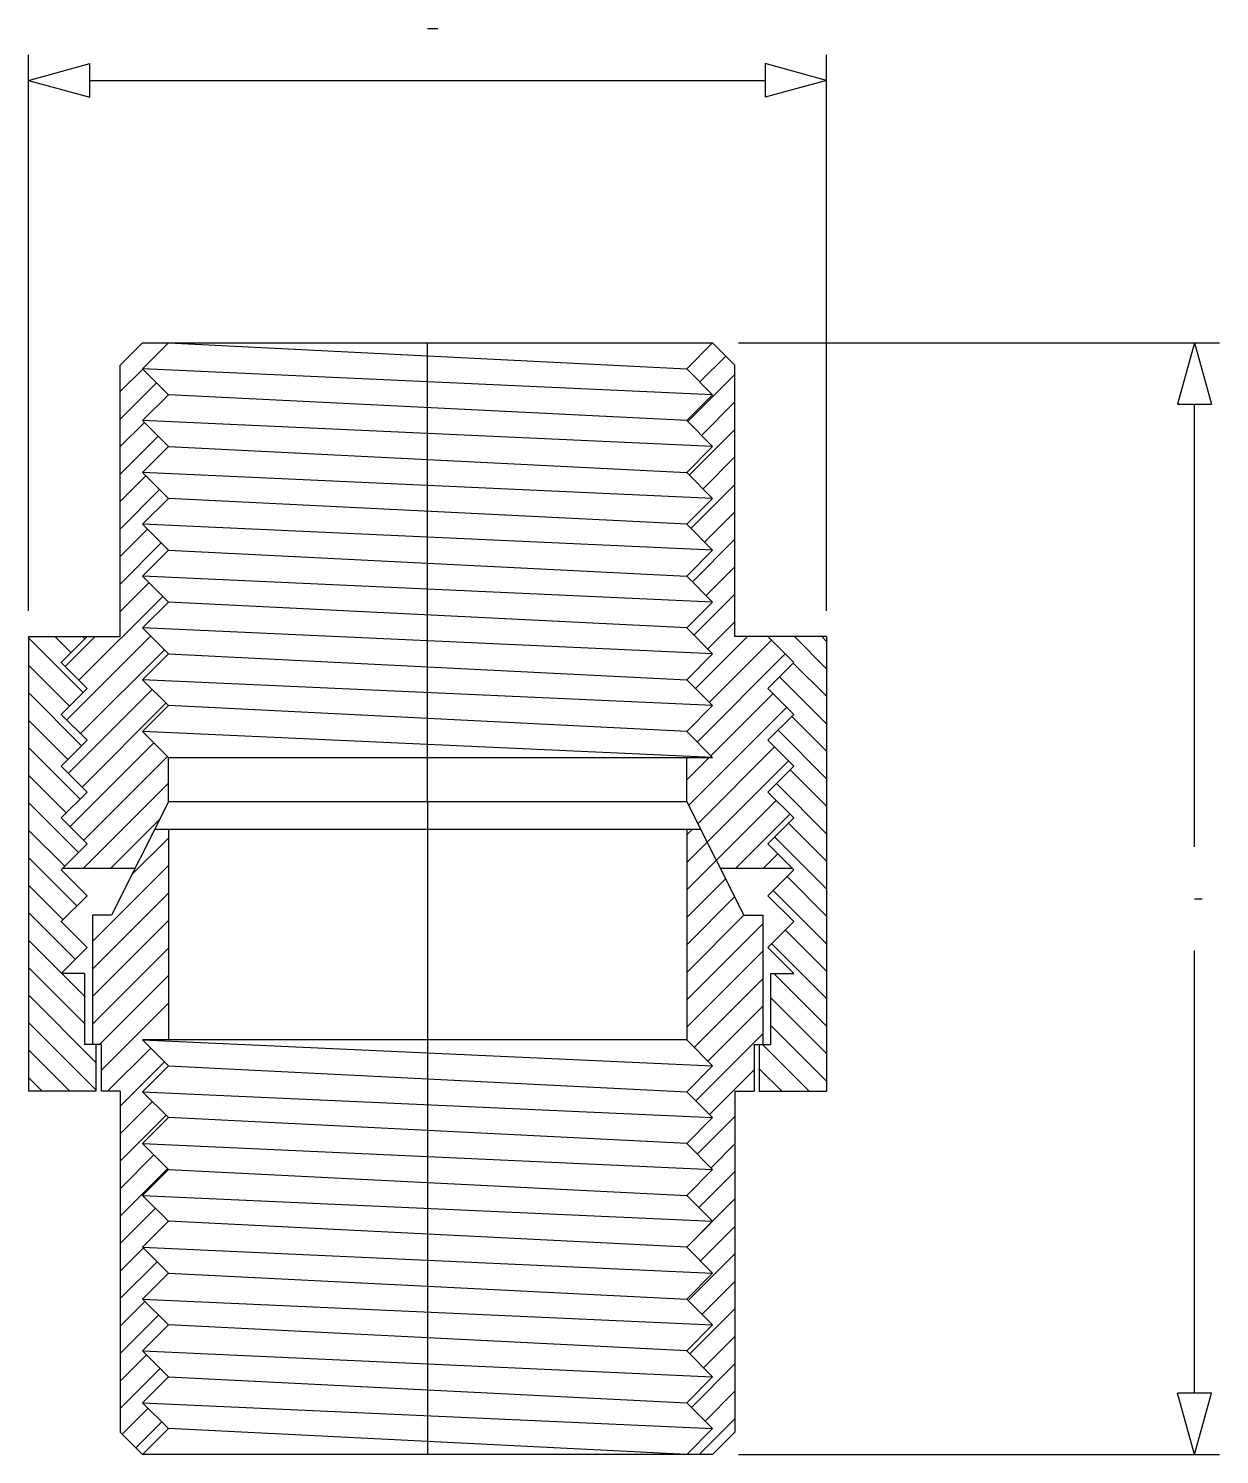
# Model space of a CAD drawing. Extents: x 742 to 1202, y 339 to 889.
import ezdxf

# ---------------------------------------------------------------- set-up
doc = ezdxf.new("R2010")
doc.units = 0
doc.header["$MEASUREMENT"] = 0
doc.layers.get('0').update_dxf_attribs({"linetype": 'CONTINUOUS'})
doc.layers.add('1', color=7, linetype='CONTINUOUS')

msp = doc.modelspace()

# ---------------------------------------------------------------- linework, layer by layer
at = {"color": 4, "linetype": 'Continuous'}
for p, q in [((796.55, 767.8), (796.56, 767.81)), ((796.55, 767.8), (796.56, 767.81)), ((1001.46, 752.72), (1011.46, 762.72)), ((1001.46, 752.72), (1011.46, 762.72)), ((777.74, 748.99), (786.46, 757.72)), ((777.74, 748.99), (786.46, 757.72)), ((996.77, 737.41), (1015, 755.65)), ((777.74, 738.38), (791.77, 752.41)), ((1002.07, 732.11), (1015, 745.04)), ((777.74, 727.78), (787.07, 737.11)), ((997.37, 716.81), (1015, 734.43)), ((777.74, 717.17), (792.37, 731.81)), ((1002.68, 711.5), (1015, 723.83)), ((777.74, 706.56), (787.68, 716.5)), ((777.74, 695.96), (792.98, 711.2)), ((997.98, 696.2), (1015, 713.22)), ((1003.28, 690.9), (1015, 702.61)), ((777.74, 685.35), (788.28, 695.9)), ((777.74, 674.75), (793.59, 690.59)), ((998.59, 675.59), (1015, 692.01)), ((1003.89, 670.29), (1015, 681.4)), ((777.74, 664.14), (788.89, 675.29)), ((761.83, 637.63), (794.19, 669.99)), ((999.19, 654.99), (1015, 670.79)), ((1004.5, 649.68), (1015, 660.19)), ((763.48, 632.93), (742.37, 654.04)), ((758.78, 648.24), (752.56, 654.46)), ((758.78, 648.24), (752.56, 654.46)), ((756.53, 642.93), (768.06, 654.46)), ((757.13, 622.32), (789.5, 654.68)), ((762.44, 617.02), (794.8, 649.38)), ((764.08, 653.54), (763.17, 654.46)), ((999.8, 634.38), (1019.88, 654.46)), ((1005.1, 629.08), (1029.11, 653.08)), ((1050.37, 642.01), (1037.93, 654.46)), ((1050.37, 642.01), (1037.93, 654.46)), ((1050.37, 652.62), (1048.53, 654.46)), ((1000.41, 613.77), (1034.41, 647.78)), ((1050.37, 631.41), (1037.53, 644.25)), ((758.17, 627.63), (742.37, 643.43)), ((1050.37, 620.8), (1032.23, 638.94)), ((757.74, 601.72), (790.1, 634.08)), ((762.87, 612.33), (742.37, 632.83)), ((763.04, 596.41), (795.41, 628.77)), ((1005.71, 608.47), (1029.72, 632.48)), ((757.57, 607.02), (742.37, 622.22)), ((997.08, 589.23), (1035.02, 627.17)), ((1050.37, 610.2), (1036.92, 623.64)), ((1050.37, 599.59), (1031.62, 618.34)), ((762.26, 591.72), (742.37, 611.61)), ((758.35, 581.11), (790.71, 613.47)), ((1000.64, 582.18), (1030.32, 611.87)), ((763.65, 575.81), (796.01, 608.17)), ((996.37, 599.13), (1005.05, 607.81)), ((996.37, 567.31), (1035.63, 606.57)), ((756.96, 586.42), (742.37, 601.01)), ((1050.37, 588.98), (1036.32, 603.03)), ((763.45, 565), (796.37, 597.92)), ((1050.37, 578.38), (1031.01, 597.73)), ((761.66, 571.11), (742.37, 590.4)), ((996.37, 556.7), (1030.93, 591.26)), ((774.06, 565), (792.98, 583.92)), ((1015.27, 565), (1036.23, 585.96)), ((756.35, 565.81), (742.37, 579.79)), ((996.37, 577.92), (998.45, 580)), ((1050.37, 567.77), (1035.71, 582.43)), ((782.17, 562.5), (796.37, 576.7)), ((1050.37, 557.16), (1030.41, 577.12)), ((761.05, 550.51), (742.37, 569.19)), ((1025.88, 565), (1031.54, 570.66)), ((767, 536.73), (796.37, 566.1)), ((1050.37, 546.56), (1035.1, 561.82)), ((755.75, 545.2), (742.37, 558.58)), ((996.37, 546.1), (1011.31, 561.04)), ((1050.37, 535.95), (1029.8, 556.52)), ((767, 526.12), (796.37, 555.49)), ((996.37, 535.49), (1014.87, 553.99)), ((760.44, 529.9), (742.37, 547.97)), ((767, 515.52), (796.37, 544.88)), ((996.37, 524.88), (1018.48, 547)), ((996.37, 514.28), (1025.74, 543.65)), ((1050.37, 525.34), (1034.5, 541.21)), ((755.14, 524.6), (742.37, 537.37)), ((767, 504.91), (796.37, 534.28)), ((1050.37, 514.74), (1029.19, 535.91)), ((996.37, 503.67), (1025.74, 533.04)), ((764, 505.13), (742.37, 526.76)), ((764, 515.74), (755.28, 524.46)), ((769.7, 497), (796.37, 523.67)), ((1050.37, 504.13), (1030.04, 524.46)), ((999.25, 495.94), (1025.74, 522.43)), ((768.37, 490.15), (742.37, 516.15)), ((770.37, 487.06), (796.37, 513.06)), ((1004.55, 490.64), (1025.74, 511.83)), ((1050.37, 493.52), (1028.74, 515.15)), ((768.37, 479.55), (742.37, 505.55)), ((999.86, 475.34), (1025.74, 501.22)), ((1050.37, 482.92), (1028.74, 504.55)), ((772.91, 479), (789.55, 495.64)), ((1043.68, 479), (1025.68, 497)), ((758.31, 479), (742.37, 494.94)), ((777.74, 473.22), (794.86, 490.34)), ((747.7, 479), (742.37, 484.33)), ((1005.16, 470.03), (1022.37, 487.24)), ((1033.07, 479), (1024.37, 487.7)), ((777.74, 462.61), (790.16, 475.03)), ((777.74, 452.01), (795.46, 469.73)), ((1000.46, 454.73), (1015, 469.27)), ((1005.77, 449.43), (1015, 458.66)), ((777.74, 441.4), (790.77, 454.43)), ((777.74, 430.79), (796.07, 449.12)), ((1001.07, 434.12), (1015, 448.06)), ((996.37, 418.82), (1015, 437.45)), ((777.74, 420.19), (791.37, 433.82)), ((1001.68, 413.52), (1015, 426.84)), ((777.74, 409.58), (786.68, 418.52)), ((777.74, 398.97), (791.98, 413.21)), ((996.98, 398.21), (1015, 416.24)), ((1002.28, 392.91), (1015, 405.63)), ((777.74, 388.37), (787.28, 397.91)), ((777.74, 377.76), (792.59, 392.61)), ((997.59, 377.61), (1015, 395.02)), ((1002.89, 372.3), (1015, 384.42)), ((777.74, 367.15), (787.89, 377.3)), ((777.74, 356.55), (793.19, 372)), ((998.19, 357), (1015, 373.81)), ((1003.5, 351.7), (1015, 363.2)), ((778.5, 346.7), (788.5, 356.7)), ((1001.23, 338.82), (1015, 352.6)), ((783.8, 341.4), (793.8, 351.4))]:
    msp.add_line(p, q, dxfattribs=at)
at = {"layer": '1', "color": 5, "linetype": 'Continuous'}
for p, q in [((896.37, 889.13), (900.37, 889.13)), ((1192.37, 553.32), (1195.37, 553.32))]:
    msp.add_line(p, q, dxfattribs=at)
at = {"layer": '1', "color": 3, "linetype": 'Continuous'}
for p, q in [((742.37, 664.46), (742.37, 879)), ((742.37, 869.13), (766.08, 875.69)), ((766.08, 862.58), (766.08, 875.69)), ((1050.37, 869.13), (1026.66, 875.69)), ((1026.66, 875.69), (1026.66, 862.58)), ((1050.37, 664.46), (1050.37, 879)), ((742.37, 869.13), (766.08, 862.58)), ((766.08, 869.13), (1026.66, 869.13)), ((1050.37, 869.13), (1026.66, 862.58)), ((1016.37, 767.81), (1202, 767.81)), ((1192.37, 767.81), (1185.81, 744.1)), ((1192.37, 767.81), (1198.92, 744.1)), ((1185.81, 744.1), (1198.92, 744.1)), ((1192.37, 573.32), (1192.37, 744.1)), ((1192.37, 362.54), (1192.37, 533.32)), ((1192.37, 338.82), (1185.81, 362.54)), ((1198.92, 362.54), (1185.81, 362.54)), ((1192.37, 338.82), (1198.92, 362.54)), ((1016.37, 338.82), (1202, 338.82))]:
    msp.add_line(p, q, dxfattribs=at)
at = {"layer": '1', "color": 7, "linetype": 'Continuous'}
for p, q in [((777.74, 759.18), (786.37, 767.81)), ((786.37, 767.81), (1006.37, 767.81)), ((796.37, 767.81), (786.37, 757.81)), ((796.37, 767.81), (996.37, 757.81)), ((1006.37, 767.81), (996.37, 757.81)), ((1015, 759.18), (1006.37, 767.81)), ((777.74, 654.46), (777.74, 759.18)), ((786.37, 757.81), (796.37, 747.81)), ((996.37, 757.81), (1006.37, 747.81)), ((1015, 654.46), (1015, 759.18)), ((796.37, 747.81), (786.37, 737.81)), ((996.37, 737.81), (796.37, 747.81)), ((1006.37, 747.81), (996.37, 737.81)), ((786.37, 737.81), (796.37, 727.81)), ((996.37, 737.81), (1006.37, 727.81)), ((796.37, 727.81), (786.37, 717.81)), ((796.37, 727.81), (996.37, 717.81)), ((1006.37, 727.81), (996.37, 717.81)), ((786.37, 717.81), (796.37, 707.81)), ((996.37, 717.81), (1006.37, 707.81)), ((796.37, 707.81), (786.37, 697.81)), ((996.37, 697.81), (796.37, 707.81)), ((1006.37, 707.81), (996.37, 697.81)), ((786.37, 697.81), (796.37, 687.81)), ((996.37, 697.81), (1006.37, 687.81)), ((796.37, 687.81), (786.37, 677.81)), ((796.37, 687.81), (996.37, 677.81)), ((1006.37, 687.81), (996.37, 677.81)), ((786.37, 677.81), (796.37, 667.81)), ((996.37, 677.81), (1006.37, 667.81)), ((796.37, 667.81), (786.37, 657.81)), ((996.37, 657.81), (796.37, 667.81)), ((1006.37, 667.81), (996.37, 657.81)), ((786.37, 657.81), (796.37, 647.81)), ((996.37, 657.81), (1006.37, 647.81)), ((742.37, 654.46), (777.74, 654.46)), ((742.37, 654.46), (742.37, 479)), ((755, 644.46), (765, 654.46)), ((755, 644.46), (765, 654.46)), ((1050.37, 654.46), (1015, 654.46)), ((1037.74, 644.46), (1027.74, 654.46)), ((1050.37, 654.46), (1050.37, 479)), ((765, 634.46), (755, 644.46)), ((765, 634.46), (755, 644.46)), ((796.37, 647.81), (786.37, 637.81)), ((796.37, 647.81), (996.37, 637.81)), ((1006.37, 647.81), (996.37, 637.81)), ((1027.74, 634.46), (1037.74, 644.46)), ((755, 624.46), (765, 634.46)), ((755, 624.46), (765, 634.46)), ((786.37, 637.81), (796.37, 627.81)), ((996.37, 637.81), (1006.37, 627.81)), ((1037.74, 624.46), (1027.74, 634.46)), ((796.37, 627.81), (786.37, 617.81)), ((996.37, 617.81), (796.37, 627.81)), ((1006.37, 627.81), (996.37, 617.81)), ((765, 614.46), (755, 624.46)), ((765, 614.46), (755, 624.46)), ((1027.74, 614.46), (1037.74, 624.46)), ((786.37, 617.81), (796.37, 607.81)), ((996.37, 617.81), (1006.37, 607.81)), ((755, 604.46), (765, 614.46)), ((755, 604.46), (765, 614.46)), ((1037.74, 604.46), (1027.74, 614.46)), ((796.37, 590.64), (796.37, 607.81)), ((796.37, 607.81), (1006.37, 607.81)), ((996.37, 590.64), (996.37, 607.81)), ((765, 594.46), (755, 604.46)), ((765, 594.46), (755, 604.46)), ((1027.74, 594.46), (1037.74, 604.46)), ((755, 584.46), (765, 594.46)), ((755, 584.46), (765, 594.46)), ((1037.74, 584.46), (1027.74, 594.46)), ((796.37, 590.64), (774.34, 547)), ((996.37, 590.64), (796.37, 590.64)), ((996.37, 590.64), (1018.39, 547)), ((765, 574.46), (755, 584.46)), ((765, 574.46), (755, 584.46)), ((1027.74, 574.46), (1037.74, 584.46)), ((1001.74, 580), (791, 580)), ((796.37, 580), (796.37, 498.82)), ((996.37, 580), (996.37, 498.82)), ((755, 564.46), (765, 574.46)), ((755, 564.46), (765, 574.46)), ((1037.74, 564.46), (1027.74, 574.46)), ((765, 554.46), (755, 564.46)), ((765, 554.46), (755, 564.46)), ((783.43, 565), (755.54, 565)), ((1037.19, 565), (1009.31, 565)), ((1027.74, 554.46), (1037.74, 564.46)), ((755, 544.46), (765, 554.46)), ((755, 544.46), (765, 554.46)), ((1037.74, 544.46), (1027.74, 554.46)), ((767, 547), (767, 497)), ((774.34, 547), (767, 547)), ((1018.39, 547), (1025.74, 547)), ((1025.74, 547), (1025.74, 497)), ((765, 534.46), (755, 544.46)), ((765, 534.46), (755, 544.46)), ((1027.74, 534.46), (1037.74, 544.46)), ((755, 524.46), (765, 534.46)), ((1037.74, 524.46), (1027.74, 534.46)), ((764, 524.46), (755, 524.46)), ((764, 524.46), (764, 497)), ((1028.74, 524.46), (1028.74, 497)), ((1028.74, 524.46), (1037.74, 524.46)), ((770.37, 497), (764, 497)), ((768.37, 497), (768.37, 479)), ((770.37, 497), (770.37, 479)), ((996.37, 498.82), (786.37, 498.82)), ((796.37, 488.82), (786.37, 498.82)), ((1006.37, 488.82), (996.37, 498.82)), ((1022.37, 497), (1022.37, 479)), ((1022.37, 497), (1028.74, 497)), ((1024.37, 497), (1024.37, 479)), ((786.37, 478.82), (796.37, 488.82)), ((796.37, 488.82), (996.37, 478.82)), ((996.37, 478.82), (1006.37, 488.82)), ((768.37, 479), (742.37, 479)), ((777.74, 479), (770.37, 479)), ((777.74, 479), (777.74, 347.46)), ((796.37, 468.82), (786.37, 478.82)), ((1006.37, 468.82), (996.37, 478.82)), ((1015, 479), (1015, 347.46)), ((1015, 479), (1022.37, 479)), ((1024.37, 479), (1050.37, 479)), ((786.37, 458.82), (796.37, 468.82)), ((996.37, 458.82), (796.37, 468.82)), ((996.37, 458.82), (1006.37, 468.82)), ((796.37, 448.82), (786.37, 458.82)), ((1006.37, 448.82), (996.37, 458.82)), ((786.37, 438.82), (796.37, 448.82)), ((796.37, 448.82), (996.37, 438.82)), ((996.37, 438.82), (1006.37, 448.82)), ((796.37, 428.82), (786.37, 438.82)), ((1006.37, 428.82), (996.37, 438.82)), ((786.37, 418.82), (796.37, 428.82)), ((996.37, 418.82), (796.37, 428.82)), ((996.37, 418.82), (1006.37, 428.82)), ((796.37, 408.82), (786.37, 418.82)), ((1006.37, 408.82), (996.37, 418.82)), ((786.37, 398.82), (796.37, 408.82)), ((796.37, 408.82), (996.37, 398.82)), ((996.37, 398.82), (1006.37, 408.82)), ((796.37, 388.82), (786.37, 398.82)), ((1006.37, 388.82), (996.37, 398.82)), ((786.37, 378.82), (796.37, 388.82)), ((996.37, 378.82), (796.37, 388.82)), ((996.37, 378.82), (1006.37, 388.82)), ((796.37, 368.82), (786.37, 378.82)), ((1006.37, 368.82), (996.37, 378.82)), ((786.37, 358.82), (796.37, 368.82)), ((796.37, 368.82), (996.37, 358.82)), ((996.37, 358.82), (1006.37, 368.82)), ((796.37, 348.82), (786.37, 358.82)), ((1006.37, 348.82), (996.37, 358.82)), ((777.74, 347.46), (786.37, 338.82)), ((786.37, 338.82), (796.37, 348.82)), ((996.37, 338.82), (796.37, 348.82)), ((996.37, 338.82), (1006.37, 348.82)), ((1015, 347.46), (1006.37, 338.82)), ((1006.37, 338.82), (786.37, 338.82))]:
    msp.add_line(p, q, dxfattribs=at)
at = {"layer": '1', "color": 4, "linetype": 'Continuous'}
for p, q in [((896.37, 590.64), (896.37, 767.81)), ((1006.37, 747.81), (786.37, 757.81)), ((1006.37, 727.81), (786.37, 737.81)), ((1006.37, 707.81), (786.37, 717.81)), ((1006.37, 687.81), (786.37, 697.81)), ((1006.37, 667.81), (786.37, 677.81)), ((1006.37, 647.81), (786.37, 657.81)), ((1006.37, 627.81), (786.37, 637.81)), ((1006.37, 607.81), (786.37, 617.81)), ((896.37, 590.64), (896.37, 338.82)), ((786.37, 498.82), (1006.37, 488.82)), ((786.37, 478.82), (1006.37, 468.82)), ((786.37, 458.82), (1006.37, 448.82)), ((786.37, 438.82), (1006.37, 428.82)), ((786.37, 418.82), (1006.37, 408.82)), ((786.37, 398.82), (1006.37, 388.82)), ((786.37, 378.82), (1006.37, 368.82)), ((786.37, 358.82), (1006.37, 348.82))]:
    msp.add_line(p, q, dxfattribs=at)

doc.saveas('drawing.dxf')
